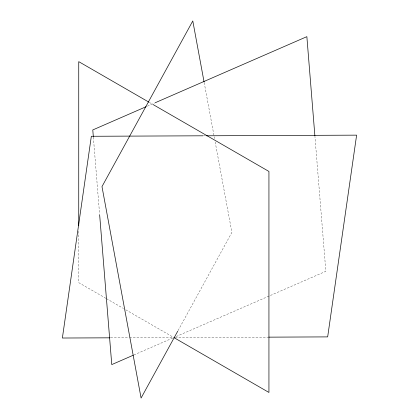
<?xml version="1.0" encoding="UTF-8"?>
<svg xmlns="http://www.w3.org/2000/svg" width="419" height="419" viewBox="0 0 419 419"><rect width="100%" height="100%" fill="white"/><g stroke="black" fill="none" stroke-linecap="round" stroke-linejoin="round"><path stroke-width="0.31" stroke-dasharray="2.1 1.57" d="M178.07 330.581L231.89 232.398L215.015 141.135M147.352 106.159L154.548 103.022M133.85 354.977L172.644 338.07M176.226 336.509L325.851 271.313L314.931 136.379M203.718 135.798L205.682 135.787M110.616 337.819L128.863 337.74M129.518 337.74L172.534 337.557M175.147 337.546L268.097 337.148M149.499 102.493L152.327 104.127M105.913 298.333L78.741 282.647L78.741 229.685M106.478 298.658L123.458 308.463M125.721 309.772L173.272 337.222M204.2 82.648L214.538 138.563M93.364 137.107L99.586 214.025"/><path stroke-width="0.63" d="M177.756 331.151L141.083 398.05L101.985 186.602L192.792 20.95L204.079 82.009M146.152 106.683L92.782 129.937L93.306 136.458M155.145 102.765L306.865 36.652L314.879 135.73M133.252 355.233L111.768 364.598L99.638 214.675M203.068 135.803L91.337 136.275L62.384 338.023L109.961 337.824M206.331 135.787L356.616 135.148L327.663 336.897L268.752 337.148M148.928 102.163L78.741 61.64L78.741 225.762M152.893 104.451L268.935 171.45L268.935 392.451L173.838 337.552"/></g></svg>
